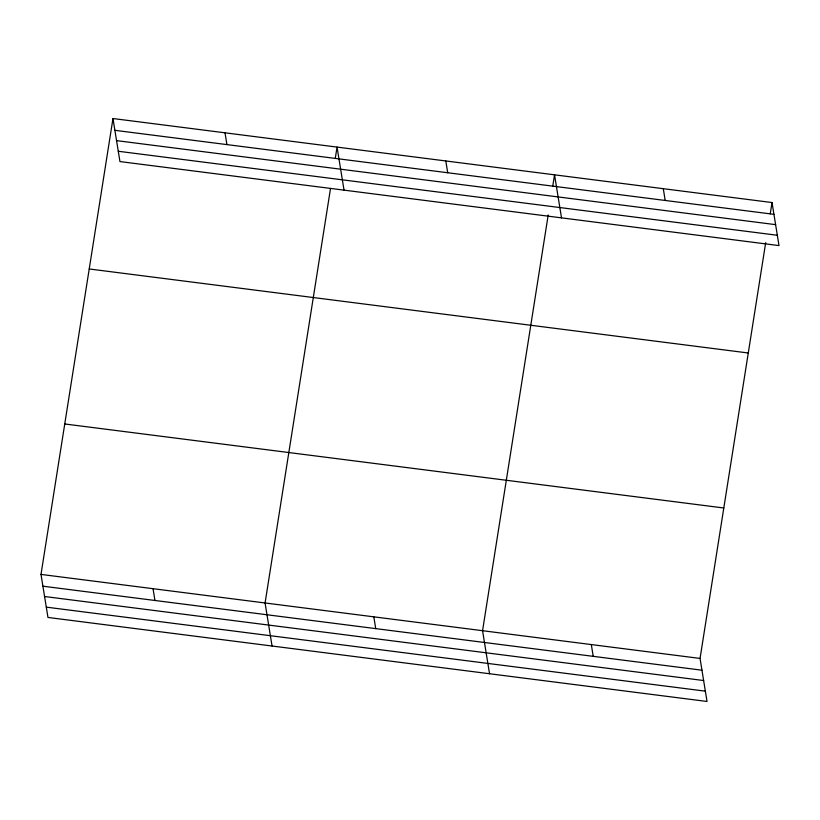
<?xml version="1.0" encoding="UTF-8"?>
<svg xmlns="http://www.w3.org/2000/svg" width="820" height="820" viewBox="0 0 820 820"><rect width="100%" height="100%" fill="white"/><g stroke="black" fill="none" stroke-linecap="round" stroke-linejoin="round"><path stroke-width="1.23" d="M765.695 242.658L700.054 658.429L707.024 701.469L47.97 617.45L41 574.41L112.975 118.531L772.03 202.55L779 245.59L119.945 161.571L112.975 118.531M330.521 188.467L265.075 602.977L272.045 646.016M335.277 158.383L337.051 147.098L344.031 190.137M548.211 214.942L482.56 630.703L489.54 673.743M552.762 186.109L554.545 174.824L561.515 217.864M770.246 213.825L772.03 202.55M114.882 130.319L773.936 214.327M116.553 140.63L775.607 224.649M118.275 151.259L777.329 235.268M89.226 268.97L748.281 352.989M64.749 423.971L723.804 507.99M41 574.41L700.054 658.429M42.906 586.197L701.961 670.207M44.577 596.509L703.632 680.528M46.299 607.138L705.354 691.157M663.288 188.682L665.194 200.469M591.312 644.561L593.219 656.348M445.803 160.956L447.71 172.743M373.817 616.845L375.734 628.622M225.018 132.82L226.925 144.597M153.043 588.698L154.949 600.476"/></g></svg>
